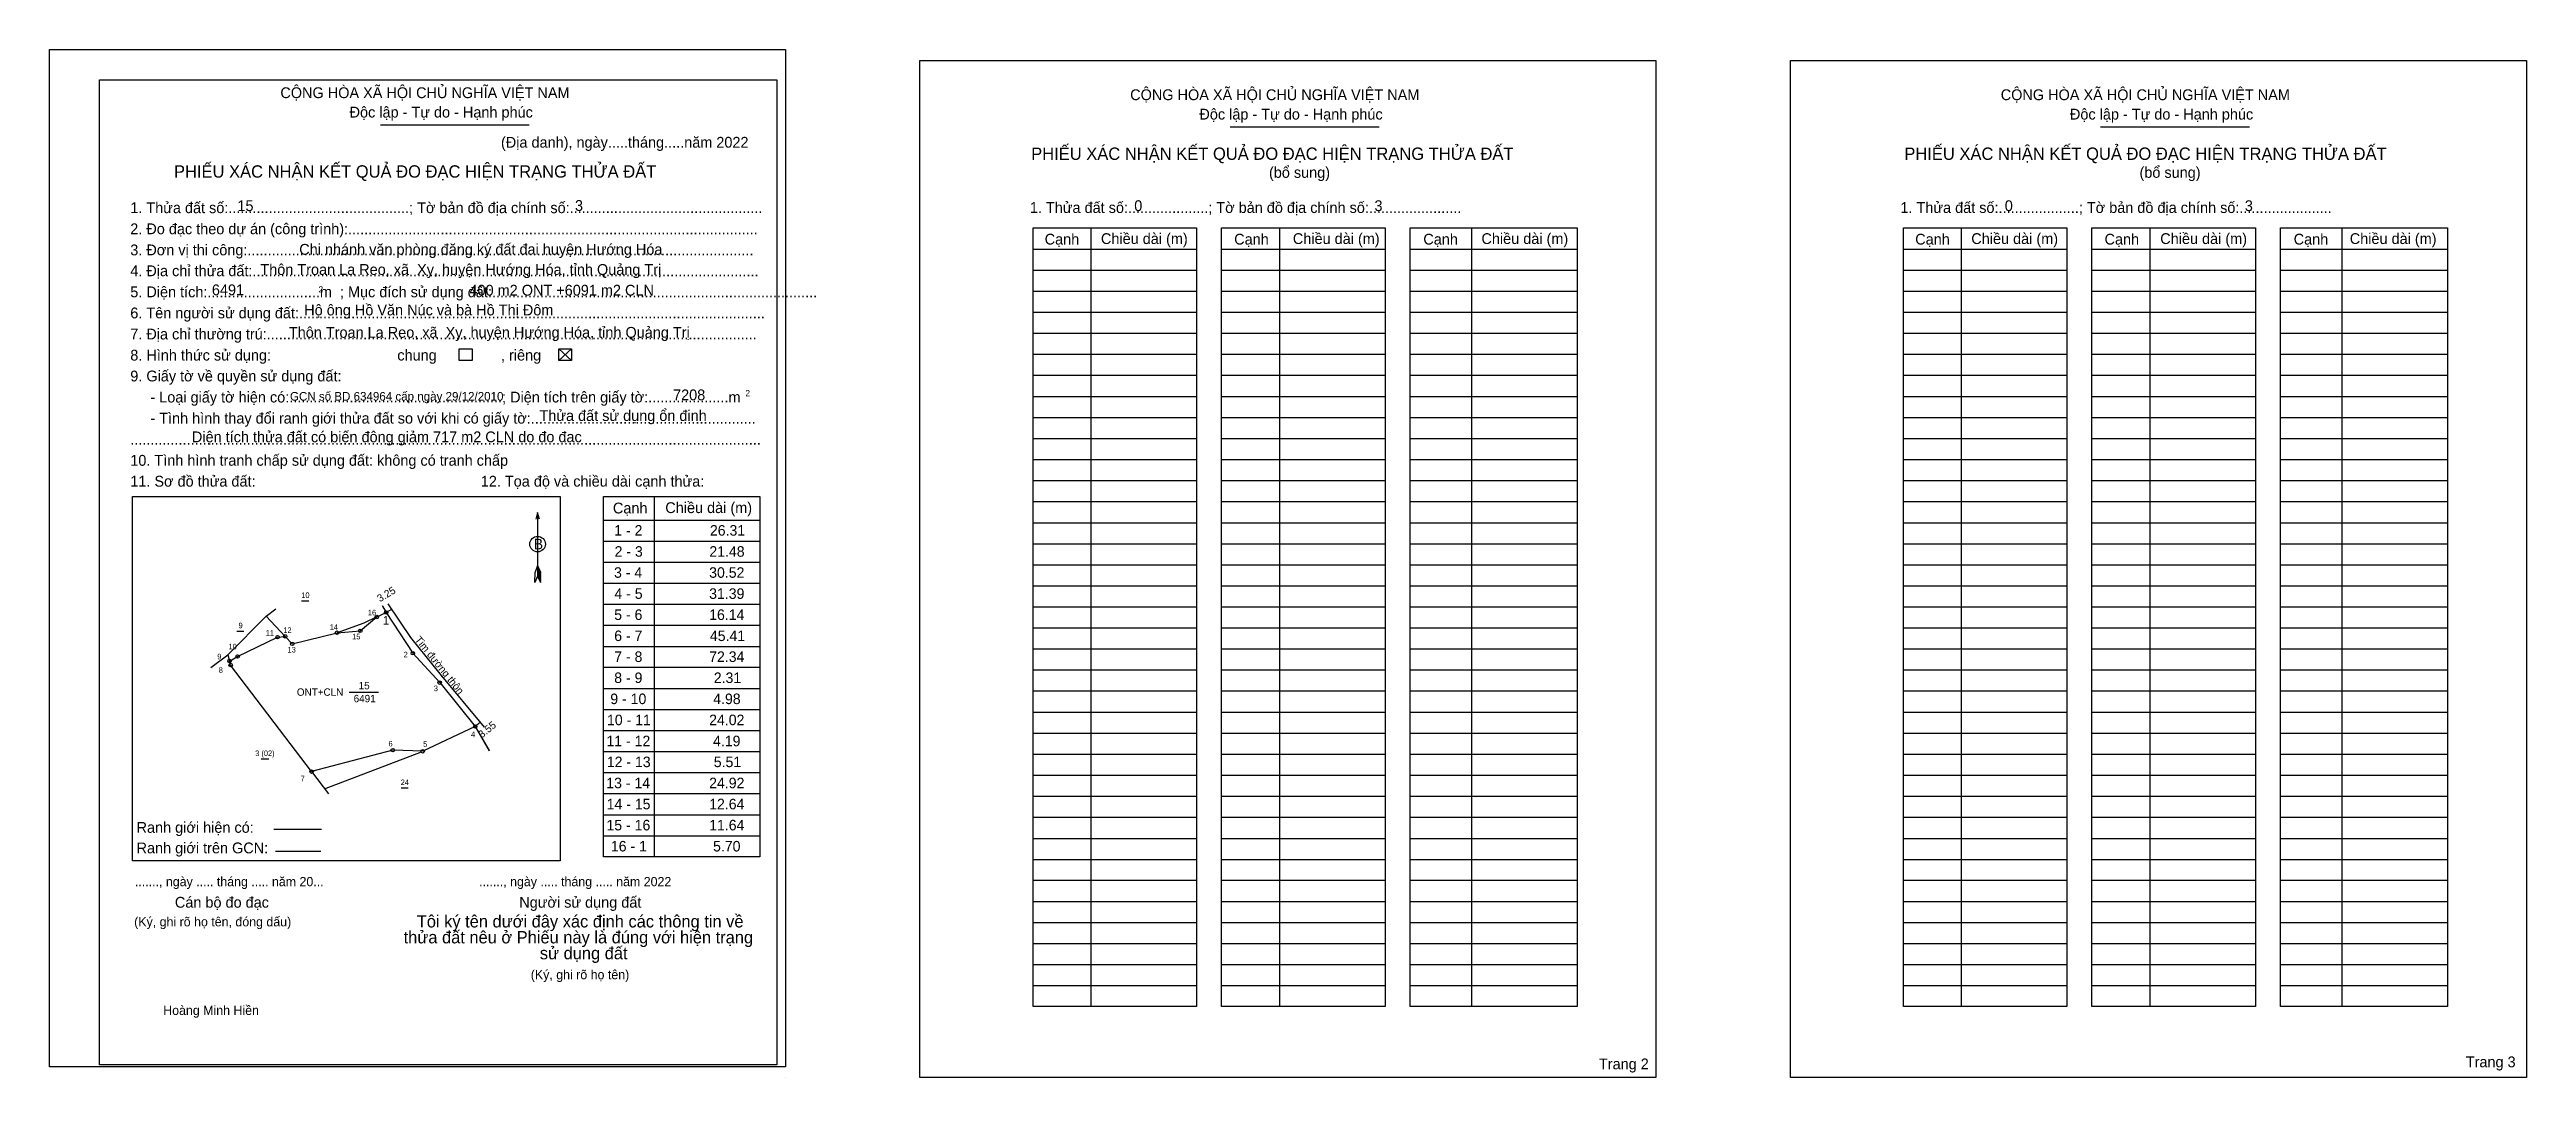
# Model space of a CAD drawing. Extents: x 550037 to 551375, y 1820604 to 1821159.
import ezdxf

# ---------------------------------------------------------------- set-up
doc = ezdxf.new("R2010")
doc.units = 0
for name, color, linetype in [('Level 1', 7, 'Continuous'), ('Level 10', 7, 'Continuous'), ('Level 11', 7, 'Continuous'), ('Level 13', 7, 'Continuous'), ('Level 15', 7, 'Continuous'), ('Level 2', 7, 'Continuous'), ('Level 23', 7, 'Continuous'), ('Level 27', 7, 'Continuous'), ('Level 3', 7, 'Continuous'), ('Level 36', 7, 'Continuous'), ('Level 48', 7, 'Continuous'), ('Level 5', 7, 'Continuous'), ('Level 50', 7, 'Continuous'), ('Level 52', 7, 'Continuous'), ('Level 6', 7, 'Continuous'), ('Level 63', 7, 'Continuous'), ('Level 9', 7, 'Continuous')]:
    doc.layers.add(name, color=color, linetype=linetype)

msp = doc.modelspace()

# ---------------------------------------------------------------- linework, layer by layer
at = {"layer": 'Level 1'}
for p, q in [((550037, 1821153.6), (550037, 1821153.6)), ((550507.3, 1821153.6), (550507.3, 1821153.6)), ((550215.8, 1821118.7), (550296.2, 1821118.7)), ((550675, 1821117.6), (550755.4, 1821117.6)), ((551145.3, 1821117.6), (551225.8, 1821117.6)), ((550599.7, 1821063), (550599.7, 1820641.9)), ((550701.6, 1821063), (550701.6, 1820641.9)), ((550805.3, 1821063), (550805.3, 1820641.9)), ((551070, 1821063), (551070, 1820641.9)), ((551171.9, 1821063), (551171.9, 1820641.9)), ((551275.7, 1821063), (551275.7, 1820641.9)), ((550568.4, 1821051.6), (550656.8, 1821051.6)), ((550670.3, 1821051.6), (550758.7, 1821051.6)), ((550772.2, 1821051.6), (550862.4, 1821051.6)), ((551038.7, 1821051.6), (551127.1, 1821051.6)), ((551140.6, 1821051.6), (551229, 1821051.6)), ((551242.5, 1821051.6), (551332.8, 1821051.6)), ((550568.4, 1821040.2), (550656.8, 1821040.2)), ((550670.3, 1821040.2), (550758.7, 1821040.2)), ((550772.2, 1821040.2), (550862.4, 1821040.2)), ((551038.7, 1821040.2), (551127.1, 1821040.2)), ((551140.6, 1821040.2), (551229, 1821040.2)), ((551242.5, 1821040.2), (551332.8, 1821040.2)), ((550568.4, 1821028.8), (550656.8, 1821028.8)), ((550670.3, 1821028.8), (550758.7, 1821028.8)), ((550772.2, 1821028.8), (550862.4, 1821028.8)), ((551038.7, 1821028.8), (551127.1, 1821028.8)), ((551140.6, 1821028.8), (551229, 1821028.8)), ((551242.5, 1821028.8), (551332.8, 1821028.8)), ((550568.4, 1821017.4), (550656.8, 1821017.4)), ((550568.4, 1821006.1), (550656.8, 1821006.1)), ((550670.3, 1821017.4), (550758.7, 1821017.4)), ((550670.3, 1821006.1), (550758.7, 1821006.1)), ((550772.2, 1821017.4), (550862.4, 1821017.4)), ((550772.2, 1821006.1), (550862.4, 1821006.1)), ((551038.7, 1821017.4), (551127.1, 1821017.4)), ((551038.7, 1821006.1), (551127.1, 1821006.1)), ((551140.6, 1821017.4), (551229, 1821017.4)), ((551140.6, 1821006.1), (551229, 1821006.1)), ((551242.5, 1821017.4), (551332.8, 1821017.4)), ((551242.5, 1821006.1), (551332.8, 1821006.1)), ((550312.2, 1820997.6), (550319, 1820991.3)), ((550312.2, 1820991.3), (550319, 1820997.6)), ((550568.4, 1820994.7), (550656.8, 1820994.7)), ((550670.3, 1820994.7), (550758.7, 1820994.7)), ((550772.2, 1820994.7), (550862.4, 1820994.7)), ((551038.7, 1820994.7), (551127.1, 1820994.7)), ((551140.6, 1820994.7), (551229, 1820994.7)), ((551242.5, 1820994.7), (551332.8, 1820994.7)), ((550568.4, 1820983.3), (550656.8, 1820983.3)), ((550670.3, 1820983.3), (550758.7, 1820983.3)), ((550772.2, 1820983.3), (550862.4, 1820983.3)), ((551038.7, 1820983.3), (551127.1, 1820983.3)), ((551140.6, 1820983.3), (551229, 1820983.3)), ((551242.5, 1820983.3), (551332.8, 1820983.3)), ((550568.4, 1820971.9), (550656.8, 1820971.9)), ((550670.3, 1820971.9), (550758.7, 1820971.9)), ((550772.2, 1820971.9), (550862.4, 1820971.9)), ((551038.7, 1820971.9), (551127.1, 1820971.9)), ((551140.6, 1820971.9), (551229, 1820971.9)), ((551242.5, 1820971.9), (551332.8, 1820971.9)), ((550568.4, 1820960.5), (550656.8, 1820960.5)), ((550670.3, 1820960.5), (550758.7, 1820960.5)), ((550772.2, 1820960.5), (550862.4, 1820960.5)), ((551038.7, 1820960.5), (551127.1, 1820960.5)), ((551140.6, 1820960.5), (551229, 1820960.5)), ((551242.5, 1820960.5), (551332.8, 1820960.5)), ((550568.4, 1820949.1), (550656.8, 1820949.1)), ((550670.3, 1820949.1), (550758.7, 1820949.1)), ((550772.2, 1820949.1), (550862.4, 1820949.1)), ((551038.7, 1820949.1), (551127.1, 1820949.1)), ((551140.6, 1820949.1), (551229, 1820949.1)), ((551242.5, 1820949.1), (551332.8, 1820949.1)), ((550568.4, 1820937.8), (550656.8, 1820937.8)), ((550568.4, 1820926.4), (550656.8, 1820926.4)), ((550670.3, 1820937.8), (550758.7, 1820937.8)), ((550670.3, 1820926.4), (550758.7, 1820926.4)), ((550772.2, 1820937.8), (550862.4, 1820937.8)), ((550772.2, 1820926.4), (550862.4, 1820926.4)), ((551038.7, 1820937.8), (551127.1, 1820937.8)), ((551038.7, 1820926.4), (551127.1, 1820926.4)), ((551140.6, 1820937.8), (551229, 1820937.8)), ((551140.6, 1820926.4), (551229, 1820926.4)), ((551242.5, 1820937.8), (551332.8, 1820937.8)), ((551242.5, 1820926.4), (551332.8, 1820926.4)), ((550081.8, 1820917.7), (550081.8, 1820917.7)), ((550363.6, 1820917.7), (550363.6, 1820722.9)), ((550568.4, 1820915), (550656.8, 1820915)), ((550670.3, 1820915), (550758.7, 1820915)), ((550772.2, 1820915), (550862.4, 1820915)), ((551038.7, 1820915), (551127.1, 1820915)), ((551140.6, 1820915), (551229, 1820915)), ((551242.5, 1820915), (551332.8, 1820915)), ((550300.7, 1820909.2), (550300.7, 1820874.7)), ((550336.3, 1820905), (550420.7, 1820905)), ((550568.4, 1820903.6), (550656.8, 1820903.6)), ((550670.3, 1820903.6), (550758.7, 1820903.6)), ((550772.2, 1820903.6), (550862.4, 1820903.6)), ((551038.7, 1820903.6), (551127.1, 1820903.6)), ((551140.6, 1820903.6), (551229, 1820903.6)), ((551242.5, 1820903.6), (551332.8, 1820903.6)), ((550336.3, 1820893.6), (550420.7, 1820893.6)), ((550568.4, 1820892.2), (550656.8, 1820892.2)), ((550670.3, 1820892.2), (550758.7, 1820892.2)), ((550772.2, 1820892.2), (550862.4, 1820892.2)), ((551038.7, 1820892.2), (551127.1, 1820892.2)), ((551140.6, 1820892.2), (551229, 1820892.2)), ((551242.5, 1820892.2), (551332.8, 1820892.2)), ((550299.2, 1820871.2), (550299.3, 1820876.9)), ((550300.7, 1820874.7), (550299.2, 1820871.2)), ((550300.7, 1820880.4), (550299.3, 1820876.9)), ((550300.7, 1820880.4), (550302.2, 1820876.9)), ((550300.7, 1820879.9), (550302.2, 1820876.4)), ((550300.7, 1820879.4), (550302.2, 1820875.9)), ((550300.7, 1820879), (550302.2, 1820875.4)), ((550300.7, 1820878.4), (550302.2, 1820874.9)), ((550300.7, 1820878), (550302.2, 1820874.4)), ((550300.7, 1820877.5), (550302.2, 1820873.9)), ((550300.7, 1820877), (550302.2, 1820873.4)), ((550300.7, 1820876.5), (550302.2, 1820872.8)), ((550300.7, 1820876), (550302.2, 1820872.3)), ((550300.7, 1820875.5), (550302.3, 1820871.8)), ((550300.7, 1820874.7), (550302.3, 1820871.2)), ((550302.3, 1820871.2), (550302.2, 1820876.9)), ((550336.3, 1820882.3), (550420.7, 1820882.3)), ((550568.4, 1820880.9), (550656.8, 1820880.9)), ((550670.3, 1820880.9), (550758.7, 1820880.9)), ((550772.2, 1820880.9), (550862.4, 1820880.9)), ((551038.7, 1820880.9), (551127.1, 1820880.9)), ((551140.6, 1820880.9), (551229, 1820880.9)), ((551242.5, 1820880.9), (551332.8, 1820880.9)), ((550336.3, 1820870.9), (550420.7, 1820870.9)), ((550336.3, 1820859.5), (550420.7, 1820859.5)), ((550568.4, 1820869.5), (550656.8, 1820869.5)), ((550670.3, 1820869.5), (550758.7, 1820869.5)), ((550772.2, 1820869.5), (550862.4, 1820869.5)), ((551038.7, 1820869.5), (551127.1, 1820869.5)), ((551140.6, 1820869.5), (551229, 1820869.5)), ((551242.5, 1820869.5), (551332.8, 1820869.5)), ((550336.3, 1820848.1), (550420.7, 1820848.1)), ((550568.4, 1820858.1), (550656.8, 1820858.1)), ((550568.4, 1820846.7), (550656.8, 1820846.7)), ((550670.3, 1820858.1), (550758.7, 1820858.1)), ((550670.3, 1820846.7), (550758.7, 1820846.7)), ((550772.2, 1820858.1), (550862.4, 1820858.1)), ((550772.2, 1820846.7), (550862.4, 1820846.7)), ((551038.7, 1820858.1), (551127.1, 1820858.1)), ((551038.7, 1820846.7), (551127.1, 1820846.7)), ((551140.6, 1820858.1), (551229, 1820858.1)), ((551140.6, 1820846.7), (551229, 1820846.7)), ((551242.5, 1820858.1), (551332.8, 1820858.1)), ((551242.5, 1820846.7), (551332.8, 1820846.7)), ((550336.3, 1820836.7), (550420.7, 1820836.7)), ((550568.4, 1820835.3), (550656.8, 1820835.3)), ((550670.3, 1820835.3), (550758.7, 1820835.3)), ((550772.2, 1820835.3), (550862.4, 1820835.3)), ((551038.7, 1820835.3), (551127.1, 1820835.3)), ((551140.6, 1820835.3), (551229, 1820835.3)), ((551242.5, 1820835.3), (551332.8, 1820835.3)), ((550336.3, 1820825.4), (550420.7, 1820825.4)), ((550568.4, 1820824), (550656.8, 1820824)), ((550670.3, 1820824), (550758.7, 1820824)), ((550772.2, 1820824), (550862.4, 1820824)), ((551038.7, 1820824), (551127.1, 1820824)), ((551140.6, 1820824), (551229, 1820824)), ((551242.5, 1820824), (551332.8, 1820824)), ((550336.3, 1820814), (550420.7, 1820814)), ((550568.4, 1820812.6), (550656.8, 1820812.6)), ((550670.3, 1820812.6), (550758.7, 1820812.6)), ((550772.2, 1820812.6), (550862.4, 1820812.6)), ((551038.7, 1820812.6), (551127.1, 1820812.6)), ((551140.6, 1820812.6), (551229, 1820812.6)), ((551242.5, 1820812.6), (551332.8, 1820812.6)), ((550336.3, 1820802.6), (550420.7, 1820802.6)), ((550568.4, 1820801.2), (550656.8, 1820801.2)), ((550670.3, 1820801.2), (550758.7, 1820801.2)), ((550772.2, 1820801.2), (550862.4, 1820801.2)), ((551038.7, 1820801.2), (551127.1, 1820801.2)), ((551140.6, 1820801.2), (551229, 1820801.2)), ((551242.5, 1820801.2), (551332.8, 1820801.2)), ((550336.3, 1820791.2), (550420.7, 1820791.2)), ((550336.3, 1820779.8), (550420.7, 1820779.8)), ((550568.4, 1820789.8), (550656.8, 1820789.8)), ((550568.4, 1820778.4), (550656.8, 1820778.4)), ((550670.3, 1820789.8), (550758.7, 1820789.8)), ((550670.3, 1820778.4), (550758.7, 1820778.4)), ((550772.2, 1820789.8), (550862.4, 1820789.8)), ((550772.2, 1820778.4), (550862.4, 1820778.4)), ((551038.7, 1820789.8), (551127.1, 1820789.8)), ((551038.7, 1820778.4), (551127.1, 1820778.4)), ((551140.6, 1820789.8), (551229, 1820789.8)), ((551140.6, 1820778.4), (551229, 1820778.4)), ((551242.5, 1820789.8), (551332.8, 1820789.8)), ((551242.5, 1820778.4), (551332.8, 1820778.4)), ((550336.3, 1820768.5), (550420.7, 1820768.5)), ((550568.4, 1820767.1), (550656.8, 1820767.1)), ((550670.3, 1820767.1), (550758.7, 1820767.1)), ((550772.2, 1820767.1), (550862.4, 1820767.1)), ((551038.7, 1820767.1), (551127.1, 1820767.1)), ((551140.6, 1820767.1), (551229, 1820767.1)), ((551242.5, 1820767.1), (551332.8, 1820767.1)), ((550336.3, 1820757.1), (550420.7, 1820757.1)), ((550568.4, 1820755.7), (550656.8, 1820755.7)), ((550670.3, 1820755.7), (550758.7, 1820755.7)), ((550772.2, 1820755.7), (550862.4, 1820755.7)), ((551038.7, 1820755.7), (551127.1, 1820755.7)), ((551140.6, 1820755.7), (551229, 1820755.7)), ((551242.5, 1820755.7), (551332.8, 1820755.7)), ((550336.3, 1820745.7), (550420.7, 1820745.7)), ((550568.4, 1820744.3), (550656.8, 1820744.3)), ((550670.3, 1820744.3), (550758.7, 1820744.3)), ((550772.2, 1820744.3), (550862.4, 1820744.3)), ((551038.7, 1820744.3), (551127.1, 1820744.3)), ((551140.6, 1820744.3), (551229, 1820744.3)), ((551242.5, 1820744.3), (551332.8, 1820744.3)), ((550336.3, 1820734.3), (550420.7, 1820734.3)), ((550568.4, 1820732.9), (550656.8, 1820732.9)), ((550670.3, 1820732.9), (550758.7, 1820732.9)), ((550772.2, 1820732.9), (550862.4, 1820732.9)), ((551038.7, 1820732.9), (551127.1, 1820732.9)), ((551140.6, 1820732.9), (551229, 1820732.9)), ((551242.5, 1820732.9), (551332.8, 1820732.9)), ((550312.9, 1820720.8), (550312.9, 1820720.8)), ((550568.4, 1820721.5), (550656.8, 1820721.5)), ((550670.3, 1820721.5), (550758.7, 1820721.5)), ((550772.2, 1820721.5), (550862.4, 1820721.5)), ((551038.7, 1820721.5), (551127.1, 1820721.5)), ((551140.6, 1820721.5), (551229, 1820721.5)), ((551242.5, 1820721.5), (551332.8, 1820721.5)), ((550568.4, 1820710.2), (550656.8, 1820710.2)), ((550568.4, 1820698.8), (550656.8, 1820698.8)), ((550670.3, 1820710.2), (550758.7, 1820710.2)), ((550670.3, 1820698.8), (550758.7, 1820698.8)), ((550772.2, 1820710.2), (550862.4, 1820710.2)), ((550772.2, 1820698.8), (550862.4, 1820698.8)), ((551038.7, 1820710.2), (551127.1, 1820710.2)), ((551038.7, 1820698.8), (551127.1, 1820698.8)), ((551140.6, 1820710.2), (551229, 1820710.2)), ((551140.6, 1820698.8), (551229, 1820698.8)), ((551242.5, 1820710.2), (551332.8, 1820710.2)), ((551242.5, 1820698.8), (551332.8, 1820698.8)), ((550568.4, 1820687.4), (550656.8, 1820687.4)), ((550670.3, 1820687.4), (550758.7, 1820687.4)), ((550772.2, 1820687.4), (550862.4, 1820687.4)), ((551038.7, 1820687.4), (551127.1, 1820687.4)), ((551140.6, 1820687.4), (551229, 1820687.4)), ((551242.5, 1820687.4), (551332.8, 1820687.4)), ((550568.4, 1820676), (550656.8, 1820676)), ((550670.3, 1820676), (550758.7, 1820676)), ((550772.2, 1820676), (550862.4, 1820676)), ((551038.7, 1820676), (551127.1, 1820676)), ((551140.6, 1820676), (551229, 1820676)), ((551242.5, 1820676), (551332.8, 1820676)), ((550568.4, 1820664.6), (550656.8, 1820664.6)), ((550670.3, 1820664.6), (550758.7, 1820664.6)), ((550772.2, 1820664.6), (550862.4, 1820664.6)), ((551038.7, 1820664.6), (551127.1, 1820664.6)), ((551140.6, 1820664.6), (551229, 1820664.6)), ((551242.5, 1820664.6), (551332.8, 1820664.6)), ((550568.4, 1820653.3), (550656.8, 1820653.3)), ((550670.3, 1820653.3), (550758.7, 1820653.3)), ((550772.2, 1820653.3), (550862.4, 1820653.3)), ((551038.7, 1820653.3), (551127.1, 1820653.3)), ((551140.6, 1820653.3), (551229, 1820653.3)), ((551242.5, 1820653.3), (551332.8, 1820653.3)), ((550434.7, 1820603.6), (550434.7, 1820603.6)), ((550905, 1820603.6), (550905, 1820603.6))]:
    msp.add_line(p, q, dxfattribs=at)
for points in [[(550568.4, 1821063), (550656.8, 1821063), (550656.8, 1820641.9), (550568.4, 1820641.9)], [(550670.3, 1821063), (550758.7, 1821063), (550758.7, 1820641.9), (550670.3, 1820641.9)], [(550772.2, 1821063), (550862.4, 1821063), (550862.4, 1820641.9), (550772.2, 1820641.9)], [(551038.7, 1821063), (551127.1, 1821063), (551127.1, 1820641.9), (551038.7, 1820641.9)], [(551140.6, 1821063), (551229, 1821063), (551229, 1820641.9), (551140.6, 1820641.9)], [(551242.5, 1821063), (551332.8, 1821063), (551332.8, 1820641.9), (551242.5, 1820641.9)], [(550081.8, 1820917.7), (550312.9, 1820917.7), (550312.9, 1820720.8), (550081.8, 1820720.8)], [(550336.3, 1820917.7), (550420.7, 1820917.7), (550420.7, 1820722.9), (550336.3, 1820722.9)]]:
    msp.add_lwpolyline(points, close=True, dxfattribs=at)
msp.add_lwpolyline([(550301.7, 1820905.5), (550300.7, 1820909.2), (550299.8, 1820905.5)], dxfattribs=at)
msp.add_circle((550300.7, 1820892), 4.2, dxfattribs=at)
at = {"layer": 'Level 10'}
for p, q in [((550154.1, 1820853.1), (550133.3, 1820832.2)), ((550164.3, 1820842.1), (550154.1, 1820853.1)), ((550206.8, 1820849.3), (550192.3, 1820844.1)), ((550213.8, 1820852.6), (550206.8, 1820849.3)), ((550185.6, 1820759.6), (550238, 1820779.7))]:
    msp.add_line(p, q, dxfattribs=at)
msp.add_lwpolyline([(550218.9, 1820855), (550233.3, 1820833), (550247.8, 1820817.1), (550267, 1820793.4), (550238.6, 1820780), (550222.4, 1820780.6), (550178.6, 1820769), (550134.8, 1820826.6), (550134.2, 1820828.8), (550138.6, 1820831.2), (550160.2, 1820841.7), (550164.3, 1820842.1), (550168.1, 1820838.1), (550192.3, 1820844.1), (550204.9, 1820845.1), (550213.8, 1820852.6)], close=True, dxfattribs=at)
for points in [[(550154.1, 1820853.1), (550159.2, 1820857.1)], [(550124.1, 1820825.3), (550133.3, 1820832.2)], [(550133.3, 1820832.2), (550134.2, 1820828.8)]]:
    msp.add_lwpolyline(points, dxfattribs=at)
at = {"layer": 'Level 11'}
for centre in [(550192.3, 1820844.1), (550204.9, 1820845.1), (550213.8, 1820852.6), (550218.9, 1820855), (550218.9, 1820855), (550138.6, 1820831.2), (550160.2, 1820841.7), (550164.3, 1820842.1), (550168.1, 1820838.1), (550233.3, 1820833), (550134.2, 1820828.8), (550134.8, 1820826.6), (550247.8, 1820817.1), (550267, 1820793.4), (550222.4, 1820780.6), (550238.6, 1820780), (550178.6, 1820769)]:
    msp.add_circle(centre, 0.948, dxfattribs=at)
at = {"layer": 'Level 15'}
for p, q in [((550221.7, 1820856.7), (550218.9, 1820855)), ((550269.7, 1820795.6), (550267, 1820793.4))]:
    msp.add_line(p, q, dxfattribs=at)
msp.add_lwpolyline([(550219.7, 1820859.7), (550232, 1820841.5), (550247.9, 1820821.9), (550271.9, 1820793)], dxfattribs=at)
at = {"layer": 'Level 2'}
for points in [[(550037, 1821159.5), (550434.7, 1821159.5), (550434.7, 1820609.4), (550037, 1820609.4)], [(550507.3, 1821153.6), (550905, 1821153.6), (550905, 1820603.6), (550507.3, 1820603.6)], [(550977.7, 1821153.6), (551375.4, 1821153.6), (551375.4, 1820603.6), (550977.7, 1820603.6)]]:
    msp.add_lwpolyline(points, close=True, dxfattribs=at)
at = {"layer": 'Level 23'}
msp.add_lwpolyline([(550216.8, 1820858.5), (550218.9, 1820855), (550233.3, 1820833), (550247.8, 1820817.1), (550267, 1820793.4), (550274.6, 1820780.4)], dxfattribs=at)
at = {"layer": 'Level 27'}
for p, q in [((550218.9, 1820855), (550216.8, 1820858.6)), ((550267, 1820793.4), (550274.6, 1820780.3)), ((550178.6, 1820769), (550187.7, 1820756.9))]:
    msp.add_line(p, q, dxfattribs=at)
at = {"layer": 'Level 3'}
msp.add_lwpolyline([(550063.9, 1821143), (550429.9, 1821143), (550429.9, 1820610.5), (550063.9, 1820610.5)], close=True, dxfattribs=at)
at = {"layer": 'Level 5'}
for p, q in [((550158.2, 1820737.8), (550183.9, 1820737.8)), ((550159.1, 1820725.9), (550183.6, 1820725.9))]:
    msp.add_line(p, q, dxfattribs=at)
at = {"layer": 'Level 50'}
for points in [[(550258.4, 1820997.6), (550265.3, 1820997.6), (550265.3, 1820991.3), (550258.4, 1820991.3)], [(550312.2, 1820997.6), (550319, 1820997.6), (550319, 1820991.3), (550312.2, 1820991.3)]]:
    msp.add_lwpolyline(points, close=True, dxfattribs=at)
at = {"layer": 'Level 9'}
for p, q in [((550173.2, 1820861.4), (550177.1, 1820861.4)), ((550138.1, 1820845), (550142, 1820845)), ((550198.9, 1820812), (550214.7, 1820812)), ((550151.4, 1820775.9), (550155.4, 1820775.9)), ((550226.9, 1820760.2), (550230.8, 1820760.2))]:
    msp.add_line(p, q, dxfattribs=at)

# ---------------------------------------------------------------- texts
at = {"layer": 'Level 1'}
for s, height, p in [('CỘNG HÒA XÃ HỘI CHỦ NGHĨA VIỆT NAM', 5.842, (550161.7, 1821133.2)), ('CỘNG HÒA XÃ HỘI CHỦ NGHĨA VIỆT NAM', 5.842, (550620.9, 1821132.1)), ('CỘNG HÒA XÃ HỘI CHỦ NGHĨA VIỆT NAM', 5.842, (551091.3, 1821132.1)), ('Độc lập - Tự do - Hạnh phúc', 5.842, (550199.1, 1821122.7)), ('Độc lập - Tự do - Hạnh phúc', 5.842, (550658.3, 1821121.6)), ('Độc lập - Tự do - Hạnh phúc', 5.842, (551128.7, 1821121.6)), ('(Địa danh), ngày.....tháng.....năm 2022', 5.842, (550280.9, 1821106.4)), ('PHIẾU XÁC NHẬN KẾT QUẢ ĐO ĐẠC HIỆN TRẠNG THỬA ĐẤT', 6.677, (550567.4, 1821099.8)), ('PHIẾU XÁC NHẬN KẾT QUẢ ĐO ĐẠC HIỆN TRẠNG THỬA ĐẤT', 6.677, (551039.2, 1821099.8)), ('PHIẾU XÁC NHẬN KẾT QUẢ ĐO ĐẠC HIỆN TRẠNG THỬA ĐẤT', 6.677, (550104.2, 1821090.2)), ('(bổ sung)', 5.84, (550695.9, 1821090.1)), ('(bổ sung)', 5.84, (551166.3, 1821090.1)), ('1. Thửa đất số:.............................................; Tờ bản đồ địa chính số:................................................', 5.8415, (550080.6, 1821071)), ('1. Thửa đất số:....................; Tờ bản đồ địa chính số:.......................', 5.842, (550566.7, 1821071.1)), ('1. Thửa đất số:....................; Tờ bản đồ địa chính số:.......................', 5.842, (551037.1, 1821071.1)), ('2. Đo đạc theo dự án (công trình):......................................................................................................', 5.8415, (550080.6, 1821059.6)), ('Cạnh', 5.84, (550574.7, 1821054)), ('Chiều dài (m)', 5.842, (550605.1, 1821054.3)), ('Cạnh', 5.84, (550677.1, 1821054)), ('Chiều dài (m)', 5.842, (550708.8, 1821054.3)), ('Cạnh', 5.84, (550779.3, 1821054)), ('Chiều dài (m)', 5.842, (550810.7, 1821054.3)), ('Cạnh', 5.84, (551045.1, 1821054)), ('Chiều dài (m)', 5.842, (551075.4, 1821054.3)), ('Cạnh', 5.84, (551147.4, 1821054)), ('Chiều dài (m)', 5.842, (551177.5, 1821054.3)), ('Cạnh', 5.84, (551249.6, 1821054)), ('Chiều dài (m)', 5.842, (551279.9, 1821054.3)), ('3. Đơn vị thi công:..............................................................................................................................', 5.8415, (550080.6, 1821048.2)), ('4. Địa chỉ thửa đất:..............................................................................................................................', 5.8415, (550080.6, 1821036.9)), ('5. Diện tích:............................m  ; Mục đích sử dụng đất:.................................................................................', 5.8415, (550080.6, 1821025.5)), ('6. Tên người sử dụng đất:....................................................................................................................', 5.8415, (550080.6, 1821014.1)), ('2', 3.34, (550182.3, 1821028.1)), ('7. Địa chỉ thường trú:..........................................................................................................................', 5.8415, (550080.6, 1821002.7)), ('chung                , riêng', 5.842, (550224.9, 1820991.3)), ('9. Giấy tờ về quyền sử dụng đất:', 5.842, (550080.6, 1820980)), ('     - Loại giấy tờ hiện có:.....................................................; Diện tích trên giấy tờ:....................m', 5.8415, (550080.6, 1820968.6)), ('2', 3.34, (550413, 1820972)), ('     - Tình hình thay đổi ranh giới thửa đất so với khi có giấy tờ:........................................................', 5.8415, (550080.6, 1820957.2)), ('10. Tình hình tranh chấp sử dụng đất: không có tranh chấp', 5.842, (550080.6, 1820934.4)), ('.............................................................................................................................................................', 5.8415, (550080.6, 1820945.8)), ('11. Sơ đồ thửa đất:', 5.842, (550080.6, 1820923.1)), ('12. Tọa độ và chiều dài cạnh thửa:', 5.842, (550270, 1820923.1)), ('Cạnh', 5.84, (550341.4, 1820908.6)), ('Chiều dài (m)', 5.842, (550369.7, 1820908.8)), ('B', 5.69, (550298.6, 1820889.2)), ('......., ngày ..... tháng ..... năm 20...', 5.007, (550083.1, 1820707)), ('......., ngày ..... tháng ..... năm 2022', 5.007, (550269.1, 1820707)), ('Cán bộ đo đạc', 5.842, (550104.7, 1820695.4)), ('Người sử dụng đất', 5.842, (550290.8, 1820695.4)), ('(Ký, ghi rõ họ tên, đóng dấu)', 5.007, (550082.7, 1820685.3)), ('Tôi ký tên dưới đây xác định các thông tin về', 6.638, (550235.4, 1820684.7)), ('thửa đất nêu ở Phiếu này là đúng với hiện trạng', 6.638, (550228.3, 1820676.1)), ('sử dụng đất', 6.638, (550301.9, 1820667.5)), ('(Ký, ghi rõ họ tên)', 5.007, (550297, 1820656.7)), ('Hoàng Minh Hiền', 5.007, (550098.4, 1820637.4)), ('Trang 2', 5.84, (550874.2, 1820608)), ('Trang 3', 5.84, (551342.6, 1820609.1))]:
    msp.add_text(s, height=height, dxfattribs=at).set_placement(p)
at = {"layer": 'Level 13'}
for s, p in [('ONT+CLN', (550170.6, 1820810)), ('6491', (550201.3, 1820806.5)), ('15', (550204, 1820813.5))]:
    msp.add_text(s, height=4, dxfattribs=at).set_placement(p)
at = {"layer": 'Level 15'}
for s, rotation, p in [('3.25', 31.1453, (550215.5, 1820860.5)), ('3.55', 39.0626, (550270.6, 1820786.9))]:
    msp.add_text(s, height=4, rotation=rotation, dxfattribs=at).set_placement(p)
at = {"layer": 'Level 36'}
for s, p in [('10', (550173, 1820862.9)), ('9', (550139.1, 1820846.5)), ('3 (02)', (550148.1, 1820777.4)), ('24', (550226.7, 1820761.7))]:
    msp.add_text(s, height=3, dxfattribs=at).set_placement(p)
at = {"layer": 'Level 48'}
msp.add_text('8. Hình thức sử dụng:', height=5.842, dxfattribs=at).set_placement((550080.6, 1820991.3))
at = {"layer": 'Level 52'}
for s, p in [('1 - 2', (550342.1, 1820896.6)), ('26.31', (550393.8, 1820896.6)), ('2 - 3', (550342.3, 1820885.2)), ('21.48', (550393.5, 1820885.2)), ('3 - 4', (550342, 1820873.8)), ('30.52', (550393.4, 1820873.8)), ('4 - 5', (550342.2, 1820862.4)), ('31.39', (550393.4, 1820862.4)), ('5 - 6', (550342.1, 1820851)), ('6 - 7', (550342.1, 1820839.6)), ('45.41', (550393.8, 1820839.6)), ('16.14', (550393.4, 1820851)), ('7 - 8', (550342.1, 1820828.3)), ('72.34', (550393.4, 1820828.3)), ('8 - 9', (550342.1, 1820816.9)), ('2.31', (550395.9, 1820816.9)), ('9 - 10', (550340, 1820805.5)), ('4.98', (550395.6, 1820805.5)), ('10 - 11', (550338.2, 1820794.1)), ('24.02', (550393.4, 1820794.1)), ('11 - 12', (550337.9, 1820782.7)), ('4.19', (550395.5, 1820782.7)), ('13 - 14', (550337.8, 1820760)), ('12 - 13', (550338.1, 1820771.4)), ('24.92', (550393.4, 1820760)), ('5.51', (550395.9, 1820771.4)), ('14 - 15', (550338, 1820748.6)), ('12.64', (550393.4, 1820748.6)), ('15 - 16', (550337.9, 1820737.2)), ('11.64', (550393.4, 1820737.2)), ('16 - 1', (550340.3, 1820725.8)), ('5.70', (550395.5, 1820725.8))]:
    msp.add_text(s, height=5.69, dxfattribs=at).set_placement(p)
at = {"layer": 'Level 6'}
for s, height, p in [('15', 5.84, (550138.5, 1821072.1)), ('3', 5.84, (550320.9, 1821072.2)), ('0', 5.84, (550623.1, 1821072.1)), ('3', 5.84, (550752.9, 1821072.1)), ('0', 5.84, (551093.5, 1821072.1)), ('3', 5.84, (551223.2, 1821072.1)), ('Chi nhánh văn phòng đăng ký đất đai huyện Hướng Hóa', 5.842, (550171.9, 1821048.5)), ('6491', 5.84, (550124.7, 1821026.6)), ('Thôn Troan La Reo, xã  Xy, huyện Hướng Hóa, tỉnh Quảng Trị', 5.842, (550150.9, 1821037.6)), ('400 m2 ONT +6091 m2 CLN', 5.842, (550263.9, 1821026.4)), ('Hộ ông Hồ Văn Núc và bà Hồ Thị Đôm', 5.842, (550174.6, 1821015.7)), ('Thôn Troan La Reo, xã  Xy, huyện Hướng Hóa, tỉnh Quảng Trị', 5.842, (550166.3, 1821003.6)), ('GCN số BD 634964 cấp ngày 29/12/2010', 4.673, (550166.9, 1820969.6)), ('Thửa đất sử dụng ổn đinh', 5.842, (550301.7, 1820958.6)), ('7208', 5.84, (550373.9, 1820969.8)), ('Diện tích thửa đất có biến động giảm 717 m2 CLN do đo đạc', 5.842, (550113.9, 1820947.1)), ('Ranh giới hiện có:', 5.842, (550084, 1820735.9)), ('Ranh giới trên GCN:', 5.842, (550084, 1820724.8))]:
    msp.add_text(s, height=height, dxfattribs=at).set_placement(p)
at = {"layer": 'Level 63'}
msp.add_text('Tim đường thôn', height=4, rotation=308.9004, dxfattribs=at).set_placement((550234.1, 1820840.2))
at = {"layer": 'Level 9'}
for s, height, p in [('11', 3, (550153.8, 1820842.5)), ('12', 3, (550163.3, 1820844)), ('14', 3, (550188.4, 1820845.7)), ('16', 3, (550209, 1820853.5)), ('1', 4.74, (550217, 1820848.4)), ('9', 3, (550127.6, 1820829.7)), ('10', 3, (550133.7, 1820835.1)), ('13', 3, (550165.6, 1820833.4)), ('15', 3, (550200.5, 1820840.5)), ('2', 3, (550228.3, 1820830.8)), ('8', 3, (550128.4, 1820822.4)), ('3', 3, (550244.6, 1820812.5)), ('6', 3, (550220.1, 1820782.6)), ('5', 3, (550238.8, 1820782.4)), ('4', 3, (550264.7, 1820787.6)), ('7', 3, (550172.7, 1820763.8))]:
    msp.add_text(s, height=height, dxfattribs=at).set_placement(p)

doc.saveas('drawing.dxf')
